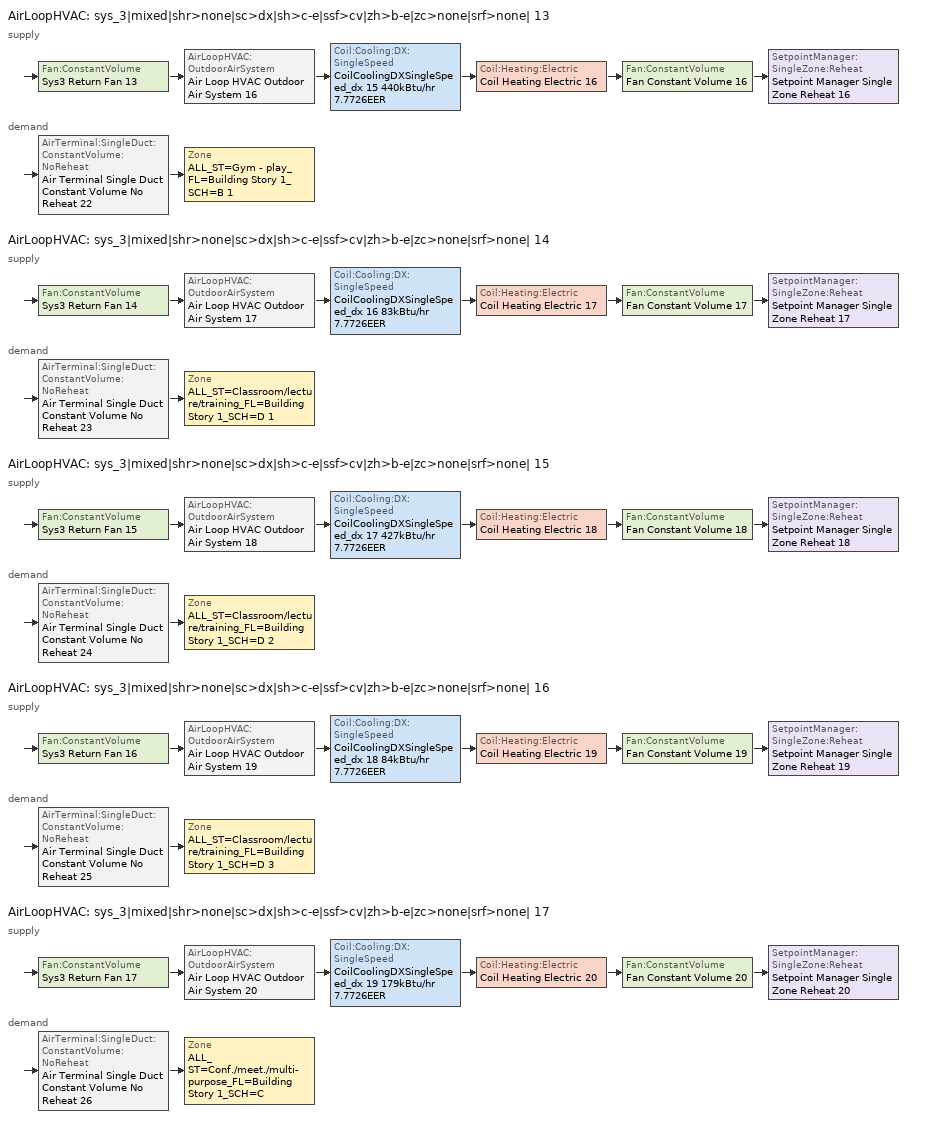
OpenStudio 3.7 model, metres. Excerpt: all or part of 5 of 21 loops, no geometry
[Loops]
AirLoopHVAC 'sys_3|mixed|shr>none|sc>dx|sh>c-e|ssf>cv|zh>b-e|zc>none|srf>none| 13'
 supply: Fan:ConstantVolume 'Sys3 Return Fan 13' > AirLoopHVAC:OutdoorAirSystem 'Air Loop HVAC Outdoor Air System 16' > Coil:Cooling:DX:SingleSpeed 'CoilCoolingDXSingleSpeed_dx 15 440kBtu/hr 7.7726EER' > Coil:Heating:Electric 'Coil Heating Electric 16' > Fan:ConstantVolume 'Fan Constant Volume 16' > SetpointManager:SingleZone:Reheat 'Setpoint Manager Single Zone Reheat 16'
 demand: AirTerminal:SingleDuct:ConstantVolume:NoReheat 'Air Terminal Single Duct Constant Volume No Reheat 22' > Zone 'ALL_ST=Gym - play_FL=Building Story 1_SCH=B 1'
AirLoopHVAC 'sys_3|mixed|shr>none|sc>dx|sh>c-e|ssf>cv|zh>b-e|zc>none|srf>none| 14'
 supply: Fan:ConstantVolume 'Sys3 Return Fan 14' > AirLoopHVAC:OutdoorAirSystem 'Air Loop HVAC Outdoor Air System 17' > Coil:Cooling:DX:SingleSpeed 'CoilCoolingDXSingleSpeed_dx 16 83kBtu/hr 7.7726EER' > Coil:Heating:Electric 'Coil Heating Electric 17' > Fan:ConstantVolume 'Fan Constant Volume 17' > SetpointManager:SingleZone:Reheat 'Setpoint Manager Single Zone Reheat 17'
 demand: AirTerminal:SingleDuct:ConstantVolume:NoReheat 'Air Terminal Single Duct Constant Volume No Reheat 23' > Zone 'ALL_ST=Classroom/lecture/training_FL=Building Story 1_SCH=D 1'
AirLoopHVAC 'sys_3|mixed|shr>none|sc>dx|sh>c-e|ssf>cv|zh>b-e|zc>none|srf>none| 15'
 supply: Fan:ConstantVolume 'Sys3 Return Fan 15' > AirLoopHVAC:OutdoorAirSystem 'Air Loop HVAC Outdoor Air System 18' > Coil:Cooling:DX:SingleSpeed 'CoilCoolingDXSingleSpeed_dx 17 427kBtu/hr 7.7726EER' > Coil:Heating:Electric 'Coil Heating Electric 18' > Fan:ConstantVolume 'Fan Constant Volume 18' > SetpointManager:SingleZone:Reheat 'Setpoint Manager Single Zone Reheat 18'
 demand: AirTerminal:SingleDuct:ConstantVolume:NoReheat 'Air Terminal Single Duct Constant Volume No Reheat 24' > Zone 'ALL_ST=Classroom/lecture/training_FL=Building Story 1_SCH=D 2'
AirLoopHVAC 'sys_3|mixed|shr>none|sc>dx|sh>c-e|ssf>cv|zh>b-e|zc>none|srf>none| 16'
 supply: Fan:ConstantVolume 'Sys3 Return Fan 16' > AirLoopHVAC:OutdoorAirSystem 'Air Loop HVAC Outdoor Air System 19' > Coil:Cooling:DX:SingleSpeed 'CoilCoolingDXSingleSpeed_dx 18 84kBtu/hr 7.7726EER' > Coil:Heating:Electric 'Coil Heating Electric 19' > Fan:ConstantVolume 'Fan Constant Volume 19' > SetpointManager:SingleZone:Reheat 'Setpoint Manager Single Zone Reheat 19'
 demand: AirTerminal:SingleDuct:ConstantVolume:NoReheat 'Air Terminal Single Duct Constant Volume No Reheat 25' > Zone 'ALL_ST=Classroom/lecture/training_FL=Building Story 1_SCH=D 3'
AirLoopHVAC 'sys_3|mixed|shr>none|sc>dx|sh>c-e|ssf>cv|zh>b-e|zc>none|srf>none| 17'
 supply: Fan:ConstantVolume 'Sys3 Return Fan 17' > AirLoopHVAC:OutdoorAirSystem 'Air Loop HVAC Outdoor Air System 20' > Coil:Cooling:DX:SingleSpeed 'CoilCoolingDXSingleSpeed_dx 19 179kBtu/hr 7.7726EER' > Coil:Heating:Electric 'Coil Heating Electric 20' > Fan:ConstantVolume 'Fan Constant Volume 20' > SetpointManager:SingleZone:Reheat 'Setpoint Manager Single Zone Reheat 20'
 demand: AirTerminal:SingleDuct:ConstantVolume:NoReheat 'Air Terminal Single Duct Constant Volume No Reheat 26' > Zone 'ALL_ST=Conf./meet./multi-purpose_FL=Building Story 1_SCH=C'
[Sizing:Zone] Zone Cooling Design Supply Air Temperature Input Method=TemperatureDifference; Zone Cooling Design Supply Air Temperature {C}=14; Zone Cooling Design Supply Air Temperature Difference {deltaC}=11; Zone Heating Design Supply Air Temperature Input Method=TemperatureDifference; Zone Heating Design Supply Air Temperature {C}=40; Zone Heating Design Supply Air Temperature Difference {deltaC}=21; Zone Cooling Design Supply Air Humidity Ratio {kg-H2O/kg-air}=0.0085; Zone Heating Design Supply Air Humidity Ratio {kg-H2O/kg-air}=0.008; Zone Heating Sizing Factor=1.3; Zone Cooling Sizing Factor=1.1; Cooling Design Air Flow Method=DesignDay; Heating Design Air Flow Method=DesignDay; Account for Dedicated Outdoor Air System=No; Dedicated Outdoor Air System Control Strategy=NeutralSupplyAir; Dedicated Outdoor Air Low Setpoint Temperature for Design {C}=autosize; Dedicated Outdoor Air High Setpoint Temperature for Design {C}=autosize; Zone Load Sizing Method=Sensible Load Only No Latent Load; Zone Latent Cooling Design Supply Air Humidity Ratio Input Method=HumidityRatioDifference; Zone Cooling Design Supply Air Humidity Ratio Difference {kgWater/kgDryAir}=0.005; Zone Latent Heating Design Supply Air Humidity Ratio Input Method=HumidityRatioDifference; Zone Humidification Design Supply Air Humidity Ratio Difference {kgWater/kgDryAir}=0.005
ALL_ST=Gym - play_FL=Building Story 1_SCH=B 1; ALL_ST=Classroom/lecture/training_FL=Building Story 1_SCH=D 1; ALL_ST=Classroom/lecture/training_FL=Building Story 1_SCH=D 2; ALL_ST=Classroom/lecture/training_FL=Building Story 1_SCH=D 3; ALL_ST=Conf./meet./multi-purpose_FL=Building Story 1_SCH=C
[Zone equipment]
ALL_ST=Gym - play_FL=Building Story 1_SCH=B 1: Air Terminal Single Duct Constant Volume No Reheat 22, Zone HVAC Baseboard Convective Electric 22
ALL_ST=Classroom/lecture/training_FL=Building Story 1_SCH=D 1: Air Terminal Single Duct Constant Volume No Reheat 23, Zone HVAC Baseboard Convective Electric 23
ALL_ST=Classroom/lecture/training_FL=Building Story 1_SCH=D 2: Air Terminal Single Duct Constant Volume No Reheat 24, Zone HVAC Baseboard Convective Electric 24
ALL_ST=Classroom/lecture/training_FL=Building Story 1_SCH=D 3: Air Terminal Single Duct Constant Volume No Reheat 25, Zone HVAC Baseboard Convective Electric 25
ALL_ST=Conf./meet./multi-purpose_FL=Building Story 1_SCH=C: Air Terminal Single Duct Constant Volume No Reheat 26, Zone HVAC Baseboard Convective Electric 26
[AirLoopHVAC] Design Supply Air Flow Rate {m3/s}=autosize; Design Return Air Flow Fraction of Supply Air Flow=1
Name | Availability Schedule
sys_3|mixed|shr>none|sc>dx|sh>c-e|ssf>cv|zh>b-e|zc>none|srf>none| 13 | sys_3|mixed|shr>none|sc>dx|sh>c-e|ssf>cv|zh>b-e|zc>none|srf>none| 13 Occ Sch
sys_3|mixed|shr>none|sc>dx|sh>c-e|ssf>cv|zh>b-e|zc>none|srf>none| 14 | sys_3|mixed|shr>none|sc>dx|sh>c-e|ssf>cv|zh>b-e|zc>none|srf>none| 14 Occ Sch
sys_3|mixed|shr>none|sc>dx|sh>c-e|ssf>cv|zh>b-e|zc>none|srf>none| 15 | sys_3|mixed|shr>none|sc>dx|sh>c-e|ssf>cv|zh>b-e|zc>none|srf>none| 15 Occ Sch
sys_3|mixed|shr>none|sc>dx|sh>c-e|ssf>cv|zh>b-e|zc>none|srf>none| 16 | sys_3|mixed|shr>none|sc>dx|sh>c-e|ssf>cv|zh>b-e|zc>none|srf>none| 16 Occ Sch
sys_3|mixed|shr>none|sc>dx|sh>c-e|ssf>cv|zh>b-e|zc>none|srf>none| 17 | sys_3|mixed|shr>none|sc>dx|sh>c-e|ssf>cv|zh>b-e|zc>none|srf>none| 17 Occ Sch
[Sizing:System] Type of Load to Size On=Sensible; Design Outdoor Air Flow Rate {m3/s}=Autosize; Central Heating Maximum System Air Flow Ratio=1; Preheat Design Temperature {C}=7; Preheat Design Humidity Ratio {kg-H2O/kg-Air}=0.008; Precool Design Temperature {C}=13; Precool Design Humidity Ratio {kg-H2O/kg-Air}=0.008; Central Cooling Design Supply Air Temperature {C}=13; Central Heating Design Supply Air Temperature {C}=43; Sizing Option=NonCoincident; 100% Outdoor Air in Cooling=No; 100% Outdoor Air in Heating=No; Central Cooling Design Supply Air Humidity Ratio {kg-H2O/kg-Air}=0.0085; Central Heating Design Supply Air Humidity Ratio {kg-H2O/kg-Air}=0.008; Cooling Design Air Flow Method=DesignDay; Cooling Design Air Flow Rate {m3/s}=0; Heating Design Air Flow Method=DesignDay; Heating Design Air Flow Rate {m3/s}=0; System Outdoor Air Method=ZoneSum; Zone Maximum Outdoor Air Fraction=1; Cooling Supply Air Flow Rate Per Floor Area {m3/s-m2}=0.00996765; Cooling Fraction of Autosized Cooling Supply Air Flow Rate=1; Cooling Supply Air Flow Rate Per Unit Cooling Capacity {m3/s-W}=3.94755e-05; Heating Supply Air Flow Rate Per Floor Area {m3/s-m2}=0.00996765; Heating Fraction of Autosized Heating Supply Air Flow Rate=1; Heating Fraction of Autosized Cooling Supply Air Flow Rate=1; Heating Supply Air Flow Rate Per Unit Heating Capacity {m3/s-W}=3.15882e-05; Cooling Design Capacity Method=CoolingDesignCapacity; Cooling Design Capacity {W}=autosize; Cooling Design Capacity Per Floor Area {W/m2}=234.7; Fraction of Autosized Cooling Design Capacity=1; Heating Design Capacity Method=HeatingDesignCapacity; Heating Design Capacity {W}=autosize; Heating Design Capacity Per Floor Area {W/m2}=157; Fraction of Autosized Heating Design Capacity=1; Central Cooling Capacity Control Method=OnOff; Occupant Diversity=autosize
sys_3|mixed|shr>none|sc>dx|sh>c-e|ssf>cv|zh>b-e|zc>none|srf>none| 13; sys_3|mixed|shr>none|sc>dx|sh>c-e|ssf>cv|zh>b-e|zc>none|srf>none| 14; sys_3|mixed|shr>none|sc>dx|sh>c-e|ssf>cv|zh>b-e|zc>none|srf>none| 15; sys_3|mixed|shr>none|sc>dx|sh>c-e|ssf>cv|zh>b-e|zc>none|srf>none| 16; sys_3|mixed|shr>none|sc>dx|sh>c-e|ssf>cv|zh>b-e|zc>none|srf>none| 17
[Fan:ConstantVolume] Availability Schedule=Always On Discrete; Maximum Flow Rate {m3/s}=AutoSize
Name | Fan Total Efficiency | Pressure Rise {Pa} | Motor Efficiency
Fan Constant Volume 16; Fan Constant Volume 17; Fan Constant Volume 18; Fan Constant Volume 19; Fan Constant Volume 20 | 0.39975 | 640 | 0.615
Sys3 Return Fan 13; Sys3 Return Fan 14; Sys3 Return Fan 15; Sys3 Return Fan 16; Sys3 Return Fan 17 | 0.25 | 150 | 0.385
[Coil:Heating:Electric] Availability Schedule=Always On Discrete
Coil Heating Electric 16; Coil Heating Electric 17; Coil Heating Electric 18; Coil Heating Electric 19; Coil Heating Electric 20
[Coil:Cooling:DX:SingleSpeed] Availability Schedule=Always On Discrete; Rated Total Cooling Capacity {W}=autosize; Rated Sensible Heat Ratio=autosize; Rated COP {W/W}=2.72491; Rated Air Flow Rate {m3/s}=autosize; Rated Evaporator Fan Power Per Volume Flow Rate 2017 {W/(m3/s)}=773.3; Rated Evaporator Fan Power Per Volume Flow Rate 2023 {W/(m3/s)}=934.4; Total Cooling Capacity Function of Temperature Curve=DXCOOL-NECB2011-REF-CAPFT; Total Cooling Capacity Function of Flow Fraction Curve=DXCOOL-NECB2011-REF-CAPFFLOW; Energy Input Ratio Function of Temperature Curve=DXCOOL-NECB2011-REF-COOLEIRFT; Energy Input Ratio Function of Flow Fraction Curve=DXCOOL-NECB2011-REF-COOLEIRFFLOW; Part Load Fraction Correlation Curve=DXCOOL-NECB2011-REF-COOLPLFFPLR; Minimum Outdoor Dry-Bulb Temperature for Compressor Operation {C}=-25; Nominal Time for Condensate Removal to Begin {s}=0; Ratio of Initial Moisture Evaporation Rate and Steady State Latent Capacity=0; Maximum Cycling Rate {cycles/hr}=0; Latent Capacity Time Constant {s}=0; Condenser Type=AirCooled; Evaporative Condenser Effectiveness=0.9; Evaporative Condenser Air Flow Rate {m3/s}=autosize; Evaporative Condenser Pump Rated Power Consumption {W}=autosize; Crankcase Heater Capacity {W}=0; Maximum Outdoor Dry-Bulb Temperature for Crankcase Heater Operation {C}=10; Basin Heater Capacity {W/K}=0; Basin Heater Setpoint Temperature {C}=2
CoilCoolingDXSingleSpeed_dx 15 440kBtu/hr 7.7726EER; CoilCoolingDXSingleSpeed_dx 16 83kBtu/hr 7.7726EER; CoilCoolingDXSingleSpeed_dx 17 427kBtu/hr 7.7726EER; CoilCoolingDXSingleSpeed_dx 18 84kBtu/hr 7.7726EER; CoilCoolingDXSingleSpeed_dx 19 179kBtu/hr 7.7726EER
[Controller:OutdoorAir] Minimum Outdoor Air Flow Rate {m3/s}=autosize; Maximum Outdoor Air Flow Rate {m3/s}=Autosize; Economizer Control Type=DifferentialEnthalpy; Economizer Control Action Type=ModulateFlow; Lockout Type=NoLockout; Minimum Limit Type=FixedMinimum; High Humidity Control=No; Heat Recovery Bypass Control Type=BypassWhenWithinEconomizerLimits; Economizer Operation Staging=InterlockedWithMechanicalCooling
Name | Minimum Outdoor Air Schedule | Controller Mechanical Ventilation
Controller Outdoor Air 16 | sys_3|mixed|shr>none|sc>dx|sh>c-e|ssf>cv|zh>b-e|zc>none|srf>none| 13 Occ Sch | Controller Mechanical Ventilation 16
Controller Outdoor Air 17 | sys_3|mixed|shr>none|sc>dx|sh>c-e|ssf>cv|zh>b-e|zc>none|srf>none| 14 Occ Sch | Controller Mechanical Ventilation 17
Controller Outdoor Air 18 | sys_3|mixed|shr>none|sc>dx|sh>c-e|ssf>cv|zh>b-e|zc>none|srf>none| 15 Occ Sch | Controller Mechanical Ventilation 18
Controller Outdoor Air 19 | sys_3|mixed|shr>none|sc>dx|sh>c-e|ssf>cv|zh>b-e|zc>none|srf>none| 16 Occ Sch | Controller Mechanical Ventilation 19
Controller Outdoor Air 20 | sys_3|mixed|shr>none|sc>dx|sh>c-e|ssf>cv|zh>b-e|zc>none|srf>none| 17 Occ Sch | Controller Mechanical Ventilation 20
[Controller:MechanicalVentilation] Availability Schedule=Always On Discrete; System Outdoor Air Method=ZoneSum
Controller Mechanical Ventilation 16; Controller Mechanical Ventilation 17; Controller Mechanical Ventilation 18; Controller Mechanical Ventilation 19; Controller Mechanical Ventilation 20
[AirLoopHVAC:OutdoorAirSystem]
Name | Controller
Air Loop HVAC Outdoor Air System 16 | Controller Outdoor Air 16
Air Loop HVAC Outdoor Air System 17 | Controller Outdoor Air 17
Air Loop HVAC Outdoor Air System 18 | Controller Outdoor Air 18
Air Loop HVAC Outdoor Air System 19 | Controller Outdoor Air 19
Air Loop HVAC Outdoor Air System 20 | Controller Outdoor Air 20
[SetpointManager:SingleZone:Reheat] Minimum Supply Air Temperature {C}=13; Maximum Supply Air Temperature {C}=43
Name | Control Zone | Setpoint Node or NodeList
Setpoint Manager Single Zone Reheat 16 | ALL_ST=Gym - play_FL=Building Story 1_SCH=B 1 | sys_3|mixed|shr>none|sc>dx|sh>c-e|ssf>cv|zh>b-e|zc>none|srf>none| 13 Supply Outlet Node
Setpoint Manager Single Zone Reheat 17 | ALL_ST=Classroom/lecture/training_FL=Building Story 1_SCH=D 1 | sys_3|mixed|shr>none|sc>dx|sh>c-e|ssf>cv|zh>b-e|zc>none|srf>none| 14 Supply Outlet Node
Setpoint Manager Single Zone Reheat 18 | ALL_ST=Classroom/lecture/training_FL=Building Story 1_SCH=D 2 | sys_3|mixed|shr>none|sc>dx|sh>c-e|ssf>cv|zh>b-e|zc>none|srf>none| 15 Supply Outlet Node
Setpoint Manager Single Zone Reheat 19 | ALL_ST=Classroom/lecture/training_FL=Building Story 1_SCH=D 3 | sys_3|mixed|shr>none|sc>dx|sh>c-e|ssf>cv|zh>b-e|zc>none|srf>none| 16 Supply Outlet Node
Setpoint Manager Single Zone Reheat 20 | ALL_ST=Conf./meet./multi-purpose_FL=Building Story 1_SCH=C | sys_3|mixed|shr>none|sc>dx|sh>c-e|ssf>cv|zh>b-e|zc>none|srf>none| 17 Supply Outlet Node
[AirTerminal:SingleDuct:ConstantVolume:NoReheat] Availability Schedule=Always On Discrete; Maximum Air Flow Rate {m3/s}=AutoSize
Air Terminal Single Duct Constant Volume No Reheat 22; Air Terminal Single Duct Constant Volume No Reheat 23; Air Terminal Single Duct Constant Volume No Reheat 24; Air Terminal Single Duct Constant Volume No Reheat 25; Air Terminal Single Duct Constant Volume No Reheat 26
[ZoneHVAC:Baseboard:Convective:Electric] Availability Schedule=Always On Discrete; Nominal Capacity {W}=autosize; Efficiency=1
Zone HVAC Baseboard Convective Electric 22; Zone HVAC Baseboard Convective Electric 23; Zone HVAC Baseboard Convective Electric 24; Zone HVAC Baseboard Convective Electric 25; Zone HVAC Baseboard Convective Electric 26
[Schedule:Ruleset]
Name | Default Day Schedule | Summer Design Day Schedule | Winter Design Day Schedule
sys_3|mixed|shr>none|sc>dx|sh>c-e|ssf>cv|zh>b-e|zc>none|srf>none| 13 Occ Sch | sys_3|mixed|shr>none|sc>dx|sh>c-e|ssf>cv|zh>b-e|zc>none|srf>none| 13 Occ Sch Default | sys_3|mixed|shr>none|sc>dx|sh>c-e|ssf>cv|zh>b-e|zc>none|srf>none| 13 Occ Sch Summer Design Day | sys_3|mixed|shr>none|sc>dx|sh>c-e|ssf>cv|zh>b-e|zc>none|srf>none| 13 Occ Sch Winter Design Day
sys_3|mixed|shr>none|sc>dx|sh>c-e|ssf>cv|zh>b-e|zc>none|srf>none| 14 Occ Sch | sys_3|mixed|shr>none|sc>dx|sh>c-e|ssf>cv|zh>b-e|zc>none|srf>none| 14 Occ Sch Default | sys_3|mixed|shr>none|sc>dx|sh>c-e|ssf>cv|zh>b-e|zc>none|srf>none| 14 Occ Sch Summer Design Day | sys_3|mixed|shr>none|sc>dx|sh>c-e|ssf>cv|zh>b-e|zc>none|srf>none| 14 Occ Sch Winter Design Day
sys_3|mixed|shr>none|sc>dx|sh>c-e|ssf>cv|zh>b-e|zc>none|srf>none| 15 Occ Sch | sys_3|mixed|shr>none|sc>dx|sh>c-e|ssf>cv|zh>b-e|zc>none|srf>none| 15 Occ Sch Default | sys_3|mixed|shr>none|sc>dx|sh>c-e|ssf>cv|zh>b-e|zc>none|srf>none| 15 Occ Sch Summer Design Day | sys_3|mixed|shr>none|sc>dx|sh>c-e|ssf>cv|zh>b-e|zc>none|srf>none| 15 Occ Sch Winter Design Day
sys_3|mixed|shr>none|sc>dx|sh>c-e|ssf>cv|zh>b-e|zc>none|srf>none| 16 Occ Sch | sys_3|mixed|shr>none|sc>dx|sh>c-e|ssf>cv|zh>b-e|zc>none|srf>none| 16 Occ Sch Default | sys_3|mixed|shr>none|sc>dx|sh>c-e|ssf>cv|zh>b-e|zc>none|srf>none| 16 Occ Sch Summer Design Day | sys_3|mixed|shr>none|sc>dx|sh>c-e|ssf>cv|zh>b-e|zc>none|srf>none| 16 Occ Sch Winter Design Day
sys_3|mixed|shr>none|sc>dx|sh>c-e|ssf>cv|zh>b-e|zc>none|srf>none| 17 Occ Sch | sys_3|mixed|shr>none|sc>dx|sh>c-e|ssf>cv|zh>b-e|zc>none|srf>none| 17 Occ Sch Default | sys_3|mixed|shr>none|sc>dx|sh>c-e|ssf>cv|zh>b-e|zc>none|srf>none| 17 Occ Sch Summer Design Day | sys_3|mixed|shr>none|sc>dx|sh>c-e|ssf>cv|zh>b-e|zc>none|srf>none| 17 Occ Sch Winter Design Day
[Schedule:Day]
sys_3|mixed|shr>none|sc>dx|sh>c-e|ssf>cv|zh>b-e|zc>none|srf>none| 13 Occ Sch Default: 1, 0, 1, 10, 0, 0, 24, 0, 1
sys_3|mixed|shr>none|sc>dx|sh>c-e|ssf>cv|zh>b-e|zc>none|srf>none| 13 Occ Sch Winter Design Day; sys_3|mixed|shr>none|sc>dx|sh>c-e|ssf>cv|zh>b-e|zc>none|srf>none| 13 Occ Sch Summer Design Day; sys_3|mixed|shr>none|sc>dx|sh>c-e|ssf>cv|zh>b-e|zc>none|srf>none| 14 Occ Sch Winter Design Day; sys_3|mixed|shr>none|sc>dx|sh>c-e|ssf>cv|zh>b-e|zc>none|srf>none| 14 Occ Sch Summer Design Day; sys_3|mixed|shr>none|sc>dx|sh>c-e|ssf>cv|zh>b-e|zc>none|srf>none| 15 Occ Sch Winter Design Day; sys_3|mixed|shr>none|sc>dx|sh>c-e|ssf>cv|zh>b-e|zc>none|srf>none| 15 Occ Sch Summer Design Day; sys_3|mixed|shr>none|sc>dx|sh>c-e|ssf>cv|zh>b-e|zc>none|srf>none| 16 Occ Sch Winter Design Day; sys_3|mixed|shr>none|sc>dx|sh>c-e|ssf>cv|zh>b-e|zc>none|srf>none| 16 Occ Sch Summer Design Day; sys_3|mixed|shr>none|sc>dx|sh>c-e|ssf>cv|zh>b-e|zc>none|srf>none| 17 Occ Sch Winter Design Day; sys_3|mixed|shr>none|sc>dx|sh>c-e|ssf>cv|zh>b-e|zc>none|srf>none| 17 Occ Sch Summer Design Day: 24, 0, 1
Schedule Day 107: 1, 0, 0, 2, 0, 1, 11, 0, 0, 23, 0, 1, 24, 0, 0
Schedule Day 108: 2, 0, 1, 10, 0, 0, 24, 0, 1
sys_3|mixed|shr>none|sc>dx|sh>c-e|ssf>cv|zh>b-e|zc>none|srf>none| 14 Occ Sch Default; sys_3|mixed|shr>none|sc>dx|sh>c-e|ssf>cv|zh>b-e|zc>none|srf>none| 15 Occ Sch Default; sys_3|mixed|shr>none|sc>dx|sh>c-e|ssf>cv|zh>b-e|zc>none|srf>none| 16 Occ Sch Default: 9, 0, 0, 18, 0, 1, 19, 0, 0, 22, 0, 1, 24, 0, 0
Schedule Day 109; Schedule Day 110; Schedule Day 111: 24, 0, 0
sys_3|mixed|shr>none|sc>dx|sh>c-e|ssf>cv|zh>b-e|zc>none|srf>none| 17 Occ Sch Default: 9, 0, 0, 21, 0, 1, 24, 0, 0
Schedule Day 112: 11, 0, 0, 19, 0, 1, 24, 0, 0
[Schedule:Rule] Date Specification Type=DateRange; Start Month=1; End Month=12
Name | Schedule Ruleset | Rule Order | Day Schedule | Apply Sunday | Start Day | End Day | Apply Saturday
Schedule Rule 80 | sys_3|mixed|shr>none|sc>dx|sh>c-e|ssf>cv|zh>b-e|zc>none|srf>none| 13 Occ Sch | 1 | Schedule Day 107 | Yes | 1 | 31
Schedule Rule 81 | sys_3|mixed|shr>none|sc>dx|sh>c-e|ssf>cv|zh>b-e|zc>none|srf>none| 13 Occ Sch | 0 | Schedule Day 108 |  | 7 | 30 | Yes
Schedule Rule 82 | sys_3|mixed|shr>none|sc>dx|sh>c-e|ssf>cv|zh>b-e|zc>none|srf>none| 14 Occ Sch | 0 | Schedule Day 109 | Yes | 1 | 31 | Yes
Schedule Rule 83 | sys_3|mixed|shr>none|sc>dx|sh>c-e|ssf>cv|zh>b-e|zc>none|srf>none| 15 Occ Sch | 0 | Schedule Day 110 | Yes | 1 | 31 | Yes
Schedule Rule 84 | sys_3|mixed|shr>none|sc>dx|sh>c-e|ssf>cv|zh>b-e|zc>none|srf>none| 16 Occ Sch | 0 | Schedule Day 111 | Yes | 1 | 31 | Yes
Schedule Rule 85 | sys_3|mixed|shr>none|sc>dx|sh>c-e|ssf>cv|zh>b-e|zc>none|srf>none| 17 Occ Sch | 0 | Schedule Day 112 | Yes | 1 | 31
[Schedule:Constant]
Always On Discrete: Value=1
[Curve:Biquadratic] Minimum Value of x=13; Maximum Value of x=24; Minimum Value of y=24; Maximum Value of y=46
Name | Coefficient1 Constant | Coefficient2 x | Coefficient3 x**2 | Coefficient4 y | Coefficient5 y**2 | Coefficient6 x*y
DXCOOL-NECB2011-REF-CAPFT | 0.867905 | 0.0142459 | 0.00055436 | -0.0075575 | 3.3e-05 | -0.0001918
DXCOOL-NECB2011-REF-COOLEIRFT | 0.114171 | 0.0281822 | -0.0004199 | 0.0214108 | 0.000161028 | -0.000679104
[Curve:Quadratic] Minimum Value of x=0.5; Maximum Value of x=1.5
Name | Coefficient1 Constant | Coefficient2 x | Coefficient3 x**2
DXCOOL-NECB2011-REF-CAPFFLOW | 0.8 | 0.2 | 0
DXCOOL-NECB2011-REF-COOLEIRFFLOW | 1.1552 | -0.1808 | 0.0256
[Curve:Cubic]
DXCOOL-NECB2011-REF-COOLPLFFPLR: Coefficient1 Constant=0.0277; Coefficient2 x=4.9151; Coefficient3 x**2=-8.184; Coefficient4 x**3=4.2702; Minimum Value of x=0.7; Maximum Value of x=1
